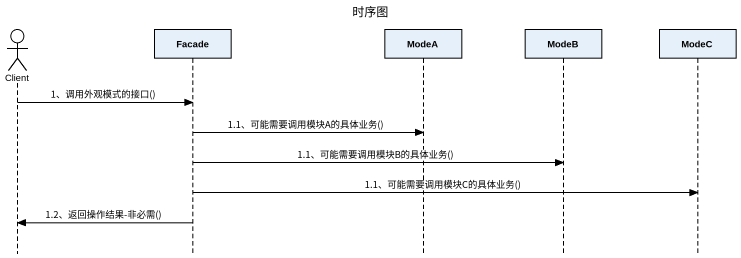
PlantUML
@startuml
title 时序图
hide footbox
actor Client
participant Facade
participant ModeA
participant ModeB
participant ModeC

Client -> Facade : 1、调用外观模式的接口()
Facade -> ModeA : 1.1、可能需要调用模块A的具体业务()
Facade -> ModeB : 1.1、可能需要调用模块B的具体业务()
Facade -> ModeC : 1.1、可能需要调用模块C的具体业务()
Facade -> Client : 1.2、返回操作结果-非必需()
@enduml
